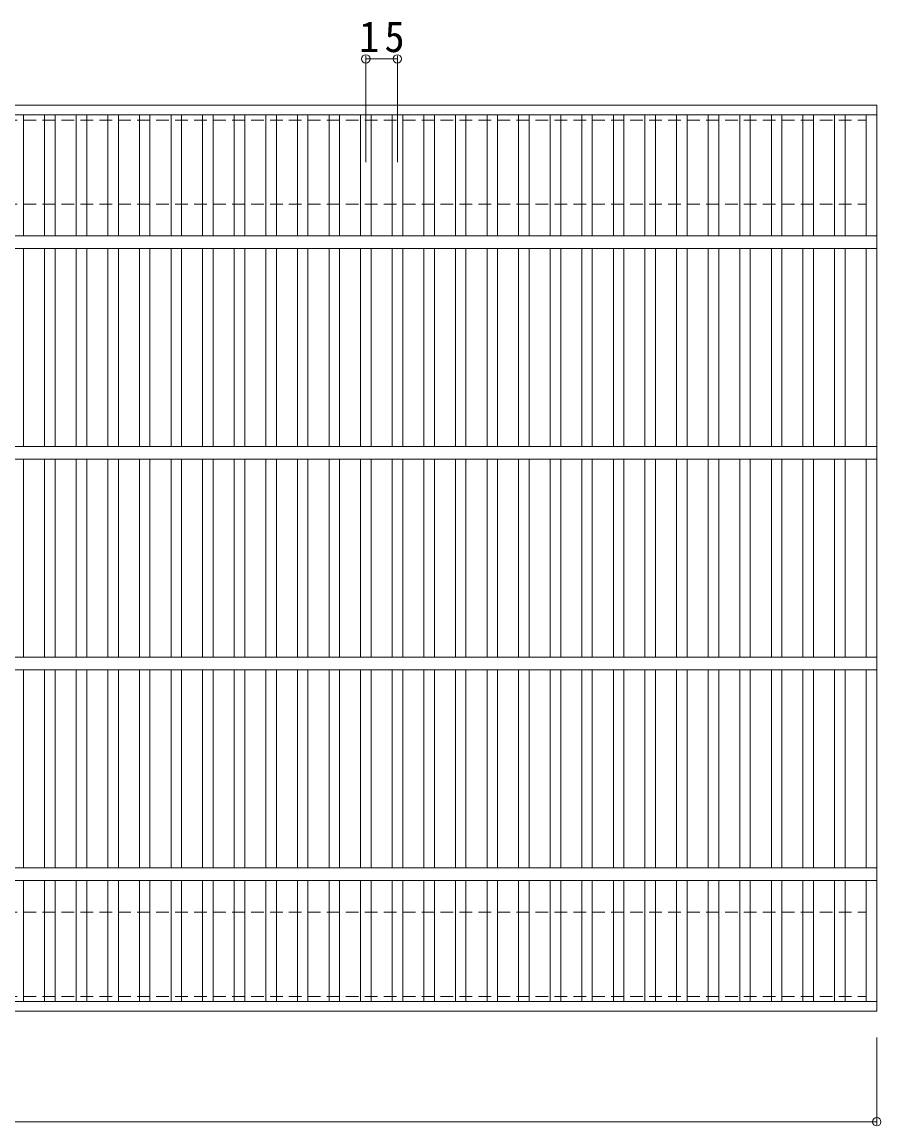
# Model space of a CAD drawing. Units: millimetres at full size, sheet at 1:5; details may follow other scales. Extents: x -728 to 866, y -687 to 595.
# Drawn here: x -136 to 271, y -39 to 485 of the extents above; entities that cross this region are included whole.
import ezdxf

# ---------------------------------------------------------------- set-up
doc = ezdxf.new("R2010")
doc.units = ezdxf.units.MM
doc.header["$LTSCALE"] = 5
doc.header["$PDMODE"] = 32
doc.header["$PDSIZE"] = 4
doc.linetypes.add('DASHED1', pattern=[1.8, 1.2, -0.6])
for name, color, linetype, lineweight in [('A-1_ピット', 2, 'Continuous', 9), ('A-2_蓋', 3, 'Continuous', 9), ('A-4_寸法', 7, 'Continuous', 9)]:
    doc.layers.add(name, color=color, linetype=linetype, lineweight=lineweight)
doc.styles.add('ＭＳ ゴシック', font='')
doc.styles.get('ＭＳ ゴシック').set_extended_font_data('MS Gothic')

msp = doc.modelspace()

# ---------------------------------------------------------------- linework, layer by layer
at = {"layer": 'A-1_ピット', "linetype": 'DASHED1'}
for p, q in [((-720.676, 438.068), (264.324, 438.068)), ((-720.676, 22.067), (264.324, 22.067))]:
    msp.add_line(p, q, dxfattribs=at)
for points in [[(-720.676, 398.068), (264.324, 398.068), (264.324, 438.068)], [(-720.676, 62.067), (264.324, 62.067), (264.324, 22.067)]]:
    msp.add_lwpolyline(points, dxfattribs=at)
at = {"layer": 'A-2_蓋'}
for p, q in [((-725.676, 445.068), (269.324, 445.068)), ((-725.676, 440.567), (269.324, 440.567)), ((-135.676, 383.067), (-135.676, 440.567)), ((-125.676, 383.067), (-125.676, 440.567)), ((-120.676, 383.067), (-120.676, 440.567)), ((-110.676, 383.067), (-110.676, 440.567)), ((-105.676, 383.067), (-105.676, 440.567)), ((-95.676, 383.067), (-95.676, 440.567)), ((-90.676, 383.067), (-90.676, 440.567)), ((-80.676, 383.067), (-80.676, 440.567)), ((-75.676, 383.067), (-75.676, 440.567)), ((-65.676, 383.067), (-65.676, 440.567)), ((-60.676, 383.067), (-60.676, 440.567)), ((-50.676, 383.067), (-50.676, 440.567)), ((-45.676, 383.067), (-45.676, 440.567)), ((-35.676, 383.067), (-35.676, 440.567)), ((-30.676, 383.067), (-30.676, 440.567)), ((-20.676, 383.067), (-20.676, 440.567)), ((-15.676, 383.067), (-15.676, 440.567)), ((-5.676, 383.067), (-5.676, 440.567)), ((-0.676, 383.067), (-0.676, 440.567)), ((9.324, 383.067), (9.324, 440.567)), ((14.324, 383.067), (14.324, 440.567)), ((24.324, 383.067), (24.324, 440.567)), ((29.324, 383.067), (29.324, 440.567)), ((39.324, 383.067), (39.324, 440.567)), ((44.324, 383.067), (44.324, 440.567)), ((54.324, 383.067), (54.324, 440.567)), ((59.324, 383.067), (59.324, 440.567)), ((69.324, 383.067), (69.324, 440.567)), ((74.324, 383.067), (74.324, 440.567)), ((84.324, 383.067), (84.324, 440.567)), ((89.324, 383.067), (89.324, 440.567)), ((99.324, 383.067), (99.324, 440.567)), ((104.324, 383.067), (104.324, 440.567)), ((114.324, 383.067), (114.324, 440.567)), ((119.324, 383.067), (119.324, 440.567)), ((129.324, 383.067), (129.324, 440.567)), ((134.324, 383.067), (134.324, 440.567)), ((144.324, 383.067), (144.324, 440.567)), ((149.324, 383.067), (149.324, 440.567)), ((159.324, 383.067), (159.324, 440.567)), ((164.324, 383.067), (164.324, 440.567)), ((174.324, 383.067), (174.324, 440.567)), ((179.324, 383.067), (179.324, 440.567)), ((189.324, 383.067), (189.324, 440.567)), ((194.324, 383.067), (194.324, 440.567)), ((204.324, 383.067), (204.324, 440.567)), ((209.324, 383.067), (209.324, 440.567)), ((219.324, 383.067), (219.324, 440.567)), ((224.324, 383.067), (224.324, 440.567)), ((234.324, 383.067), (234.324, 440.567)), ((239.324, 383.067), (239.324, 440.567)), ((249.324, 383.067), (249.324, 440.567)), ((254.324, 383.067), (254.324, 440.567)), ((264.345, 383.067), (264.345, 440.567)), ((269.324, 15.067), (269.324, 445.068)), ((269.324, 383.067), (-725.676, 383.067)), ((269.324, 377.067), (-725.676, 377.067)), ((-135.676, 283.067), (-135.676, 377.067)), ((-125.676, 283.067), (-125.676, 377.067)), ((-120.676, 283.067), (-120.676, 377.067)), ((-110.676, 283.067), (-110.676, 377.067)), ((-105.676, 283.067), (-105.676, 377.067)), ((-95.676, 283.067), (-95.676, 377.067)), ((-90.676, 283.067), (-90.676, 377.067)), ((-80.676, 283.067), (-80.676, 377.067)), ((-75.676, 283.067), (-75.676, 377.067)), ((-65.676, 283.067), (-65.676, 377.067)), ((-60.676, 283.067), (-60.676, 377.067)), ((-50.676, 283.067), (-50.676, 377.067)), ((-45.676, 283.067), (-45.676, 377.067)), ((-35.676, 283.067), (-35.676, 377.067)), ((-30.676, 283.067), (-30.676, 377.067)), ((-20.676, 283.067), (-20.676, 377.067)), ((-15.676, 283.067), (-15.676, 377.067)), ((-5.676, 283.067), (-5.676, 377.067)), ((-0.676, 283.067), (-0.676, 377.067)), ((9.324, 283.067), (9.324, 377.067)), ((14.324, 283.067), (14.324, 377.067)), ((24.324, 283.067), (24.324, 377.067)), ((29.324, 283.067), (29.324, 377.067)), ((39.324, 283.067), (39.324, 377.067)), ((44.324, 283.067), (44.324, 377.067)), ((54.324, 283.067), (54.324, 377.067)), ((59.324, 283.067), (59.324, 377.067)), ((69.324, 283.067), (69.324, 377.067)), ((74.324, 283.067), (74.324, 377.067)), ((84.324, 283.067), (84.324, 377.067)), ((89.324, 283.067), (89.324, 377.067)), ((99.324, 283.067), (99.324, 377.067)), ((104.324, 283.067), (104.324, 377.067)), ((114.324, 283.067), (114.324, 377.067)), ((119.324, 283.067), (119.324, 377.067)), ((129.324, 283.067), (129.324, 377.067)), ((134.324, 283.067), (134.324, 377.067)), ((144.324, 283.067), (144.324, 377.067)), ((149.324, 283.067), (149.324, 377.067)), ((159.324, 283.067), (159.324, 377.067)), ((164.324, 283.067), (164.324, 377.067)), ((174.324, 283.067), (174.324, 377.067)), ((179.324, 283.067), (179.324, 377.067)), ((189.324, 283.067), (189.324, 377.067)), ((194.324, 283.067), (194.324, 377.067)), ((204.324, 283.067), (204.324, 377.067)), ((209.324, 283.067), (209.324, 377.067)), ((219.324, 283.067), (219.324, 377.067)), ((224.324, 283.067), (224.324, 377.067)), ((234.324, 283.067), (234.324, 377.067)), ((239.324, 283.067), (239.324, 377.067)), ((249.324, 283.067), (249.324, 377.067)), ((254.324, 283.067), (254.324, 377.067)), ((264.345, 283.067), (264.345, 377.067)), ((269.324, 283.067), (-725.676, 283.067)), ((269.324, 277.067), (-725.676, 277.067)), ((-135.676, 183.067), (-135.676, 277.067)), ((-125.676, 183.067), (-125.676, 277.067)), ((-120.676, 183.067), (-120.676, 277.067)), ((-110.676, 183.067), (-110.676, 277.067)), ((-105.676, 183.067), (-105.676, 277.067)), ((-95.676, 183.067), (-95.676, 277.067)), ((-90.676, 183.067), (-90.676, 277.067)), ((-80.676, 183.067), (-80.676, 277.067)), ((-75.676, 183.067), (-75.676, 277.067)), ((-65.676, 183.067), (-65.676, 277.067)), ((-60.676, 183.067), (-60.676, 277.067)), ((-50.676, 183.067), (-50.676, 277.067)), ((-45.676, 183.067), (-45.676, 277.067)), ((-35.676, 183.067), (-35.676, 277.067)), ((-30.676, 183.067), (-30.676, 277.067)), ((-20.676, 183.067), (-20.676, 277.067)), ((-15.676, 183.067), (-15.676, 277.067)), ((-5.676, 183.067), (-5.676, 277.067)), ((-0.676, 183.067), (-0.676, 277.067)), ((9.324, 183.067), (9.324, 277.067)), ((14.324, 183.067), (14.324, 277.067)), ((24.324, 183.067), (24.324, 277.067)), ((29.324, 183.067), (29.324, 277.067)), ((39.324, 183.067), (39.324, 277.067)), ((44.324, 183.067), (44.324, 277.067)), ((54.324, 183.067), (54.324, 277.067)), ((59.324, 183.067), (59.324, 277.067)), ((69.324, 183.067), (69.324, 277.067)), ((74.324, 183.067), (74.324, 277.067)), ((84.324, 183.067), (84.324, 277.067)), ((89.324, 183.067), (89.324, 277.067)), ((99.324, 183.067), (99.324, 277.067)), ((104.324, 183.067), (104.324, 277.067)), ((114.324, 183.067), (114.324, 277.067)), ((119.324, 183.067), (119.324, 277.067)), ((129.324, 183.067), (129.324, 277.067)), ((134.324, 183.067), (134.324, 277.067)), ((144.324, 183.067), (144.324, 277.067)), ((149.324, 183.067), (149.324, 277.067)), ((159.324, 183.067), (159.324, 277.067)), ((164.324, 183.067), (164.324, 277.067)), ((174.324, 183.067), (174.324, 277.067)), ((179.324, 183.067), (179.324, 277.067)), ((189.324, 183.067), (189.324, 277.067)), ((194.324, 183.067), (194.324, 277.067)), ((204.324, 183.067), (204.324, 277.067)), ((209.324, 183.067), (209.324, 277.067)), ((219.324, 183.067), (219.324, 277.067)), ((224.324, 183.067), (224.324, 277.067)), ((234.324, 183.067), (234.324, 277.067)), ((239.324, 183.067), (239.324, 277.067)), ((249.324, 183.067), (249.324, 277.067)), ((254.324, 183.067), (254.324, 277.067)), ((264.345, 183.067), (264.345, 277.067)), ((269.324, 183.067), (-725.676, 183.067)), ((269.324, 177.067), (-725.676, 177.067)), ((-135.676, 83.067), (-135.676, 177.067)), ((-125.676, 83.067), (-125.676, 177.067)), ((-120.676, 83.067), (-120.676, 177.067)), ((-110.676, 83.067), (-110.676, 177.067)), ((-105.676, 83.067), (-105.676, 177.067)), ((-95.676, 83.067), (-95.676, 177.067)), ((-90.676, 83.067), (-90.676, 177.067)), ((-80.676, 83.067), (-80.676, 177.067)), ((-75.676, 83.067), (-75.676, 177.067)), ((-65.676, 83.067), (-65.676, 177.067)), ((-60.676, 83.067), (-60.676, 177.067)), ((-50.676, 83.067), (-50.676, 177.067)), ((-45.676, 83.067), (-45.676, 177.067)), ((-35.676, 83.067), (-35.676, 177.067)), ((-30.676, 83.067), (-30.676, 177.067)), ((-20.676, 83.067), (-20.676, 177.067)), ((-15.676, 83.067), (-15.676, 177.067)), ((-5.676, 83.067), (-5.676, 177.067)), ((-0.676, 83.067), (-0.676, 177.067)), ((9.324, 83.067), (9.324, 177.067)), ((14.324, 83.067), (14.324, 177.067)), ((24.324, 83.067), (24.324, 177.067)), ((29.324, 83.067), (29.324, 177.067)), ((39.324, 83.067), (39.324, 177.067)), ((44.324, 83.067), (44.324, 177.067)), ((54.324, 83.067), (54.324, 177.067)), ((59.324, 83.067), (59.324, 177.067)), ((69.324, 83.067), (69.324, 177.067)), ((74.324, 83.067), (74.324, 177.067)), ((84.324, 83.067), (84.324, 177.067)), ((89.324, 83.067), (89.324, 177.067)), ((99.324, 83.067), (99.324, 177.067)), ((104.324, 83.067), (104.324, 177.067)), ((114.324, 83.067), (114.324, 177.067)), ((119.324, 83.067), (119.324, 177.067)), ((129.324, 83.067), (129.324, 177.067)), ((134.324, 83.067), (134.324, 177.067)), ((144.324, 83.067), (144.324, 177.067)), ((149.324, 83.067), (149.324, 177.067)), ((159.324, 83.067), (159.324, 177.067)), ((164.324, 83.067), (164.324, 177.067)), ((174.324, 83.067), (174.324, 177.067)), ((179.324, 83.067), (179.324, 177.067)), ((189.324, 83.067), (189.324, 177.067)), ((194.324, 83.067), (194.324, 177.067)), ((204.324, 83.067), (204.324, 177.067)), ((209.324, 83.067), (209.324, 177.067)), ((219.324, 83.067), (219.324, 177.067)), ((224.324, 83.067), (224.324, 177.067)), ((234.324, 83.067), (234.324, 177.067)), ((239.324, 83.067), (239.324, 177.067)), ((249.324, 83.067), (249.324, 177.067)), ((254.324, 83.067), (254.324, 177.067)), ((264.345, 83.067), (264.345, 177.067)), ((269.324, 83.067), (-725.676, 83.067)), ((269.324, 77.068), (-725.676, 77.068)), ((-135.676, 19.567), (-135.676, 77.068)), ((-125.676, 19.567), (-125.676, 77.068)), ((-120.676, 19.567), (-120.676, 77.068)), ((-110.676, 19.567), (-110.676, 77.068)), ((-105.676, 19.567), (-105.676, 77.068)), ((-95.676, 19.567), (-95.676, 77.068)), ((-90.676, 19.567), (-90.676, 77.068)), ((-80.676, 19.567), (-80.676, 77.068)), ((-75.676, 19.567), (-75.676, 77.068)), ((-65.676, 19.567), (-65.676, 77.068)), ((-60.676, 19.567), (-60.676, 77.068)), ((-50.676, 19.567), (-50.676, 77.068)), ((-45.676, 19.567), (-45.676, 77.068)), ((-35.676, 19.567), (-35.676, 77.068)), ((-30.676, 19.567), (-30.676, 77.068)), ((-20.676, 19.567), (-20.676, 77.068)), ((-15.676, 19.567), (-15.676, 77.068)), ((-5.676, 19.567), (-5.676, 77.068)), ((-0.676, 19.567), (-0.676, 77.068)), ((9.324, 19.567), (9.324, 77.068)), ((14.324, 19.567), (14.324, 77.068)), ((24.324, 19.567), (24.324, 77.068)), ((29.324, 19.567), (29.324, 77.068)), ((39.324, 19.567), (39.324, 77.068)), ((44.324, 19.567), (44.324, 77.068)), ((54.324, 19.567), (54.324, 77.068)), ((59.324, 19.567), (59.324, 77.068)), ((69.324, 19.567), (69.324, 77.068)), ((74.324, 19.567), (74.324, 77.068)), ((84.324, 19.567), (84.324, 77.068)), ((89.324, 19.567), (89.324, 77.068)), ((99.324, 19.567), (99.324, 77.068)), ((104.324, 19.567), (104.324, 77.068)), ((114.324, 19.567), (114.324, 77.068)), ((119.324, 19.567), (119.324, 77.068)), ((129.324, 19.567), (129.324, 77.068)), ((134.324, 19.567), (134.324, 77.068)), ((144.324, 19.567), (144.324, 77.068)), ((149.324, 19.567), (149.324, 77.068)), ((159.324, 19.567), (159.324, 77.068)), ((164.324, 19.567), (164.324, 77.068)), ((174.324, 19.567), (174.324, 77.068)), ((179.324, 19.567), (179.324, 77.068)), ((189.324, 19.567), (189.324, 77.068)), ((194.324, 19.567), (194.324, 77.068)), ((204.324, 19.567), (204.324, 77.068)), ((209.324, 19.567), (209.324, 77.068)), ((219.324, 19.567), (219.324, 77.068)), ((224.324, 19.567), (224.324, 77.068)), ((234.324, 19.567), (234.324, 77.068)), ((239.324, 19.567), (239.324, 77.068)), ((249.324, 19.567), (249.324, 77.068)), ((254.324, 19.567), (254.324, 77.068)), ((264.345, 19.567), (264.345, 77.068)), ((269.324, 19.567), (-725.676, 19.567)), ((269.324, 15.067), (-725.676, 15.067))]:
    msp.add_line(p, q, dxfattribs=at)
at = {"layer": 'A-4_寸法'}
for p, q in [((26.824, 418.042), (26.824, 468.577)), ((26.824, 467.077), (41.764, 467.077)), ((41.764, 418.042), (41.764, 468.577)), ((269.324, 2.567), (269.324, -38.933)), ((-725.676, -37.433), (269.324, -37.433))]:
    msp.add_line(p, q, dxfattribs=at)
for p in [(26.824, 467.077), (41.764, 467.077), (269.324, -37.433)]:
    msp.add_point(p, dxfattribs=at)

# ---------------------------------------------------------------- texts
at = {"layer": 'A-4_寸法', "color": 2, "insert": (23.669, 470.077), "char_height": 14.66, "attachment_point": 7, "style": 'ＭＳ ゴシック'}
msp.add_mtext('\\T1.27;\\W0.95;15', dxfattribs=at)

doc.saveas('drawing.dxf')
